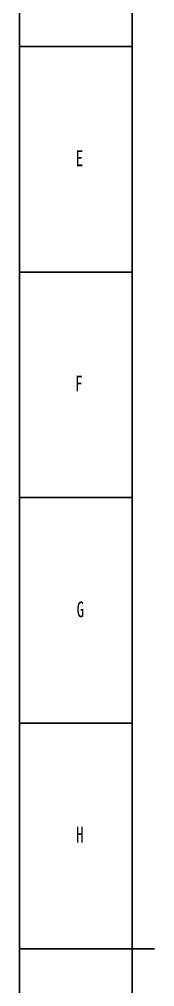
# Model space of a CAD drawing. Header units: millimetres. Extents: x 0 to 1189, y 0 to 841.
# Drawn here: x 0 to 30, y 412.1 to 626.5 of the extents above; entities that cross this region are included whole.
import ezdxf

# ---------------------------------------------------------------- set-up
doc = ezdxf.new("R2010")
doc.units = ezdxf.units.MM
doc.layers.add('10', color=7, linetype='Continuous')
doc.layers.add('5', color=7, linetype='Continuous')
doc.styles.add('SLDTEXTSTYLE5', font='TXT', dxfattribs={"width": 0.7})

msp = doc.modelspace()

# ---------------------------------------------------------------- linework, layer by layer
at = {"layer": '5', "color": 7}
msp.add_line((0, 841), (0, 0), dxfattribs=at)
at = {"layer": '5', "color": 7, "lineweight": 25}
msp.add_line((25, 831.05), (25, 10), dxfattribs=at)
at = {"layer": '5'}
for p, q in [((0, 620.5), (25, 620.5)), ((0, 570.5), (25, 570.5)), ((0, 520.5), (25, 520.5)), ((0, 470.5), (25, 470.5))]:
    msp.add_line(p, q, dxfattribs=at)
at = {"layer": '5', "lineweight": 25}
msp.add_line((0, 420.5), (30, 420.5), dxfattribs=at)

# ---------------------------------------------------------------- texts
at = {"layer": '10', "char_height": 3.5, "attachment_point": 2, "style": 'SLDTEXTSTYLE5'}
for s, insert in [('E', (13.32, 597.49)), ('F', (13.22, 547.54)), ('G', (13.54, 497.49)), ('H', (13.43, 447.54))]:
    msp.add_mtext(s, dxfattribs=dict(at, insert=insert))

doc.saveas('drawing.dxf')
